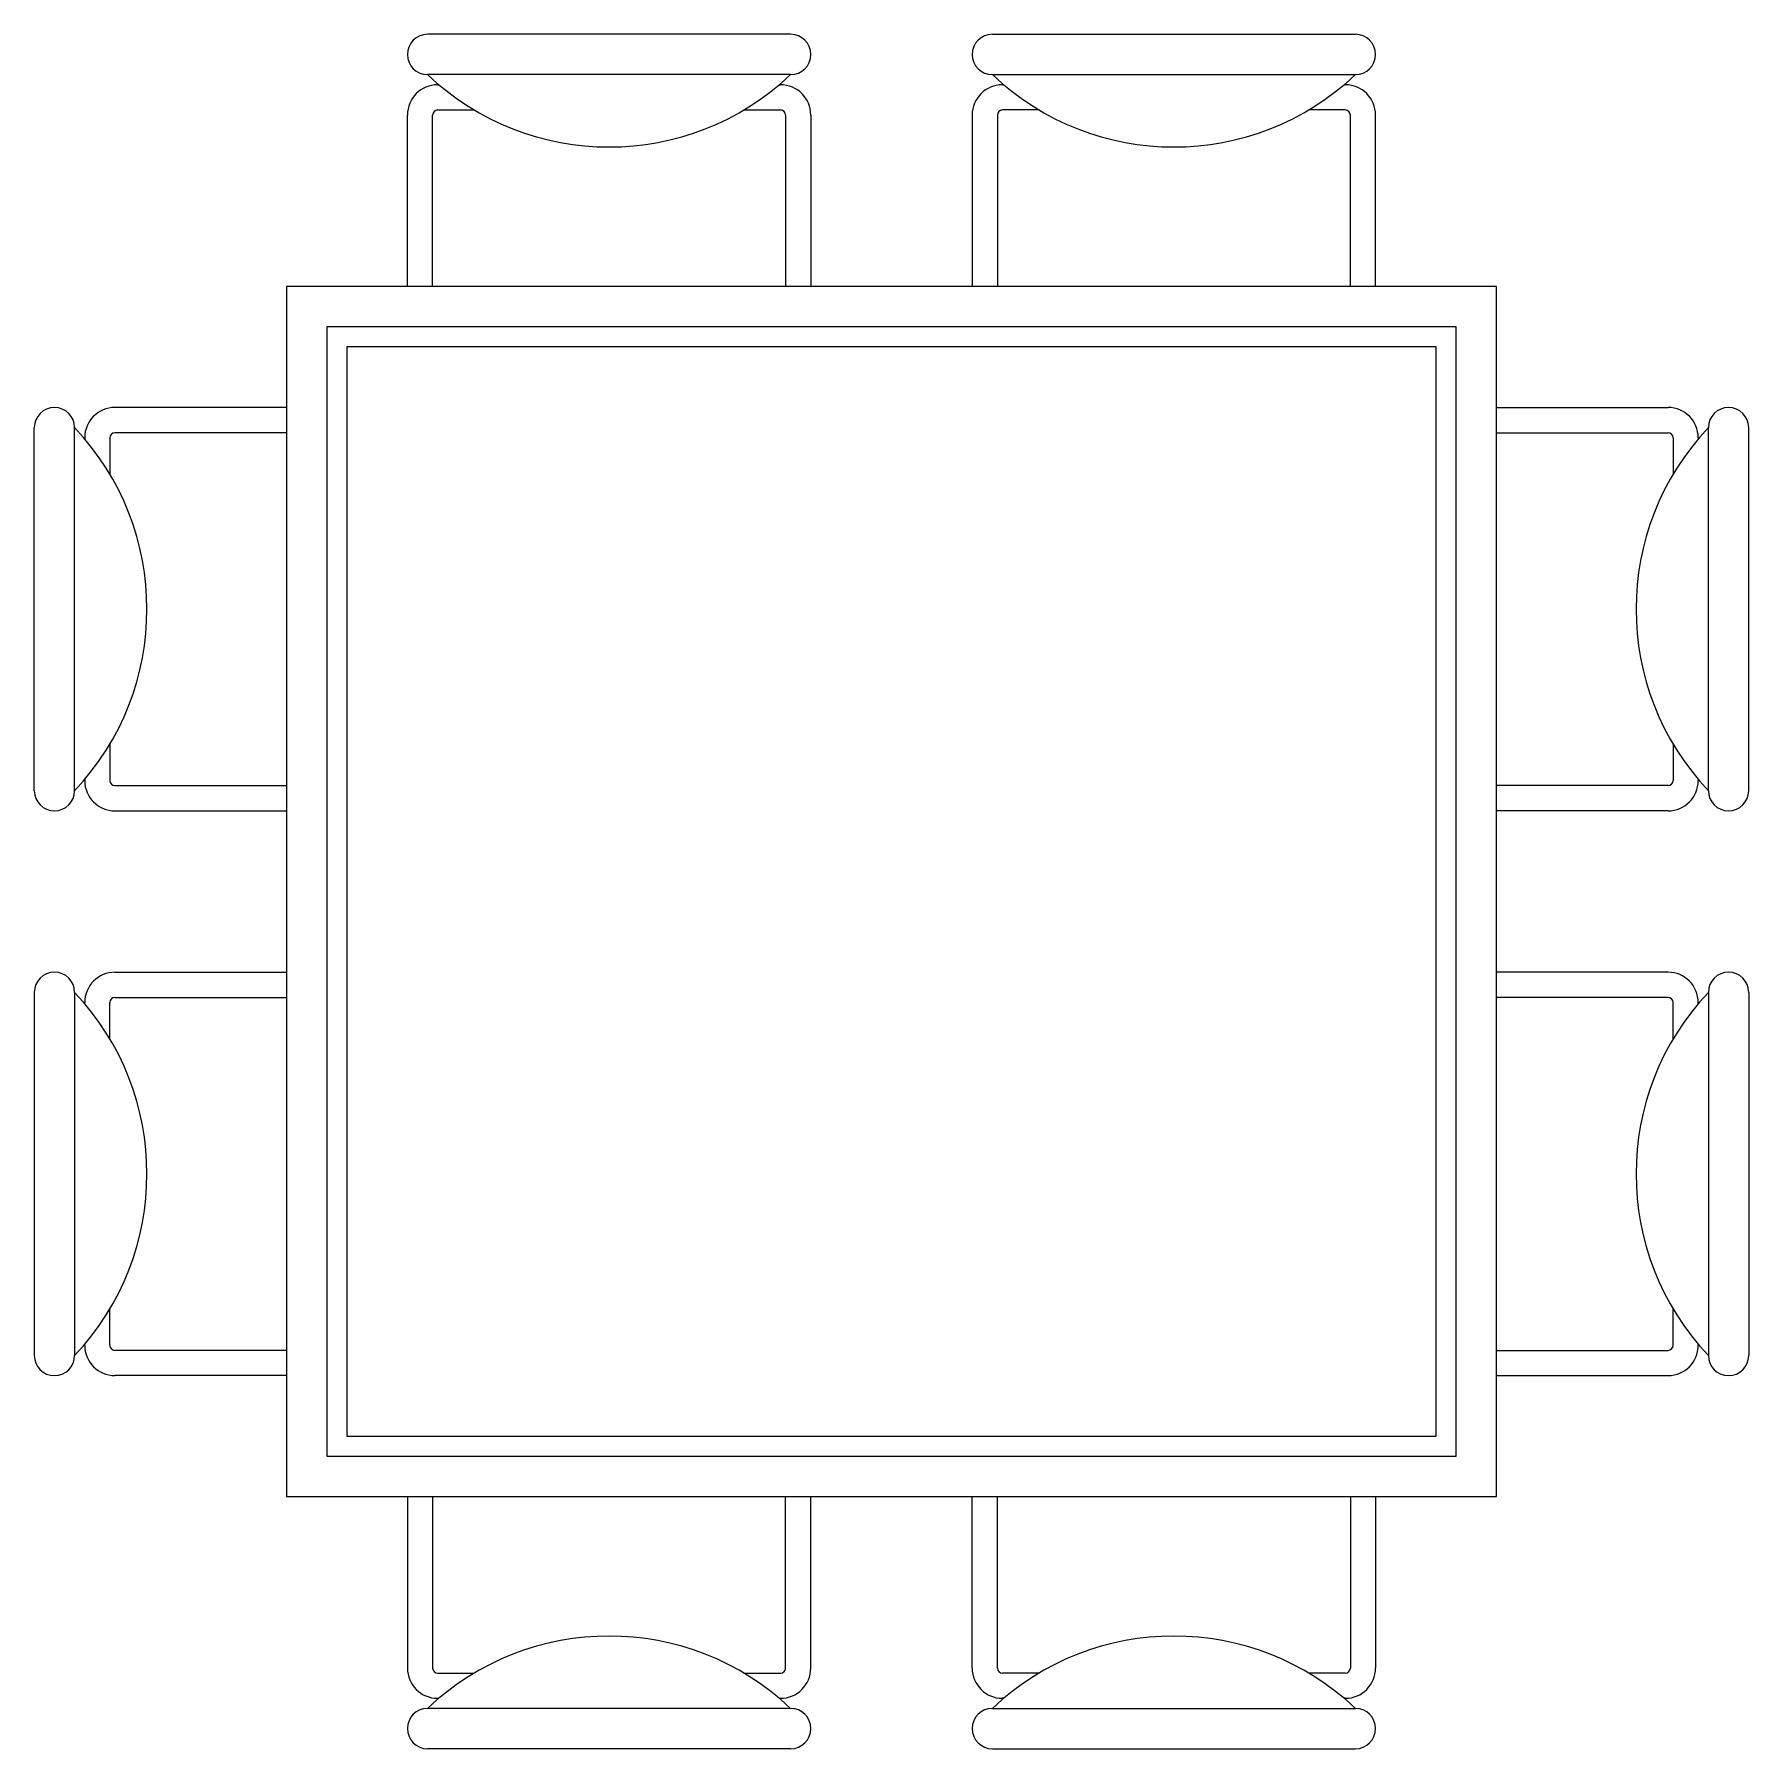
# Model space of a CAD drawing. Extents: x 14.49 to 16.19, y 32.42 to 34.12.
import ezdxf

# ---------------------------------------------------------------- set-up
doc = ezdxf.new("R2010")
doc.units = 0
doc.header["$MEASUREMENT"] = 0
doc.layers.add('A-MOBILIA', color=2, linetype='CONTINUOUS')

msp = doc.modelspace()

# ---------------------------------------------------------------- linework, layer by layer
at = {"layer": 'A-MOBILIA'}
for p, q in [((15.2403, 34.1224), (14.8803, 34.1224)), ((15.4403, 34.1224), (15.8003, 34.1224)), ((15.2403, 34.0824), (14.8803, 34.0824)), ((14.8903, 34.0724), (14.8915, 34.0724)), ((15.2291, 34.0724), (15.2303, 34.0724)), ((15.4403, 34.0824), (15.8003, 34.0824)), ((15.4515, 34.0724), (15.4503, 34.0724)), ((15.7903, 34.0724), (15.7891, 34.0724)), ((14.8603, 33.8724), (14.8603, 34.0424)), ((14.8853, 33.8724), (14.8853, 34.0424)), ((14.8903, 34.0474), (14.9266, 34.0474)), ((15.194, 34.0474), (15.2303, 34.0474)), ((15.2353, 34.0424), (15.2353, 33.8724)), ((15.2603, 34.0424), (15.2603, 33.8724)), ((15.4203, 34.0424), (15.4203, 33.8724)), ((15.4453, 34.0424), (15.4453, 33.8724)), ((15.4866, 34.0474), (15.4503, 34.0474)), ((15.7903, 34.0474), (15.754, 34.0474)), ((15.7953, 33.8724), (15.7953, 34.0424)), ((15.8203, 33.8724), (15.8203, 34.0424)), ((14.7403, 33.7524), (14.5703, 33.7524)), ((15.9403, 33.7524), (16.1103, 33.7524)), ((14.4903, 33.3724), (14.4903, 33.7324)), ((14.5303, 33.3724), (14.5303, 33.7324)), ((16.1503, 33.3724), (16.1503, 33.7324)), ((16.1903, 33.3724), (16.1903, 33.7324)), ((14.5403, 33.7224), (14.5403, 33.7213)), ((14.5653, 33.7224), (14.5653, 33.6861)), ((14.7403, 33.7274), (14.5703, 33.7274)), ((15.9403, 33.7274), (16.1103, 33.7274)), ((16.1153, 33.7224), (16.1153, 33.6861)), ((16.1403, 33.7224), (16.1403, 33.7213)), ((14.5653, 33.4187), (14.5653, 33.3824)), ((16.1153, 33.4187), (16.1153, 33.3824)), ((14.5403, 33.3836), (14.5403, 33.3824)), ((14.5703, 33.3774), (14.7403, 33.3774)), ((16.1103, 33.3774), (15.9403, 33.3774)), ((16.1403, 33.3836), (16.1403, 33.3824)), ((14.5703, 33.3524), (14.7403, 33.3524)), ((16.1103, 33.3524), (15.9403, 33.3524)), ((14.5703, 33.1924), (14.7403, 33.1924)), ((16.1103, 33.1924), (15.9403, 33.1924)), ((14.4903, 33.1724), (14.4903, 32.8124)), ((14.5303, 33.1724), (14.5303, 32.8124)), ((14.5703, 33.1674), (14.7403, 33.1674)), ((16.1103, 33.1674), (15.9403, 33.1674)), ((16.1503, 33.1724), (16.1503, 32.8124)), ((16.1903, 33.1724), (16.1903, 32.8124)), ((14.5403, 33.1613), (14.5403, 33.1624)), ((14.5653, 33.1261), (14.5653, 33.1624)), ((16.1153, 33.1261), (16.1153, 33.1624)), ((16.1403, 33.1613), (16.1403, 33.1624)), ((14.5653, 32.8224), (14.5653, 32.8587)), ((16.1153, 32.8224), (16.1153, 32.8587)), ((14.5403, 32.8224), (14.5403, 32.8236)), ((14.7403, 32.8174), (14.5703, 32.8174)), ((15.9403, 32.8174), (16.1103, 32.8174)), ((16.1403, 32.8224), (16.1403, 32.8236)), ((14.7403, 32.7924), (14.5703, 32.7924)), ((15.9403, 32.7924), (16.1103, 32.7924)), ((14.8603, 32.6724), (14.8603, 32.5024)), ((14.8853, 32.6724), (14.8853, 32.5024)), ((15.2353, 32.5024), (15.2353, 32.6724)), ((15.2603, 32.5024), (15.2603, 32.6724)), ((15.4203, 32.5024), (15.4203, 32.6724)), ((15.4453, 32.5024), (15.4453, 32.6724)), ((15.7953, 32.6724), (15.7953, 32.5024)), ((15.8203, 32.6724), (15.8203, 32.5024)), ((14.8903, 32.4974), (14.9266, 32.4974)), ((15.194, 32.4974), (15.2303, 32.4974)), ((15.4866, 32.4974), (15.4503, 32.4974)), ((15.7903, 32.4974), (15.754, 32.4974)), ((14.8903, 32.4724), (14.8915, 32.4724)), ((15.2291, 32.4724), (15.2303, 32.4724)), ((15.4515, 32.4724), (15.4503, 32.4724)), ((15.7903, 32.4724), (15.7891, 32.4724)), ((15.2403, 32.4624), (14.8803, 32.4624)), ((15.4403, 32.4624), (15.8003, 32.4624)), ((15.2403, 32.4224), (14.8803, 32.4224)), ((15.4403, 32.4224), (15.8003, 32.4224))]:
    msp.add_line(p, q, dxfattribs=at)
for points in [[(15.9403, 32.6724), (15.9403, 33.8724), (14.7403, 33.8724), (14.7403, 32.6724)], [(15.9003, 32.7124), (15.9003, 33.8324), (14.7803, 33.8324), (14.7803, 32.7124)], [(15.8803, 32.7324), (15.8803, 33.8124), (14.8003, 33.8124), (14.8003, 32.7324)]]:
    msp.add_lwpolyline(points, close=True, dxfattribs=at)
for centre, radius, start, end in [((14.8803, 34.1024), 0.02, 90, 270), ((15.2403, 34.1024), 0.02, 270, 90), ((15.4403, 34.1024), 0.02, 90, 270), ((15.8003, 34.1024), 0.02, 270, 90), ((14.8903, 34.0424), 0.03, 90, 180), ((15.0603, 34.2724), 0.2617, 226.5482, 313.4518), ((15.2303, 34.0424), 0.03, 0, 90), ((15.4503, 34.0424), 0.03, 90, 180), ((15.6203, 34.2724), 0.2617, 226.5482, 313.4518), ((15.7903, 34.0424), 0.03, 0, 90), ((14.8903, 34.0424), 0.005, 90, 180), ((15.2303, 34.0424), 0.005, 0, 90), ((15.4503, 34.0424), 0.005, 90, 180), ((15.7903, 34.0424), 0.005, 0, 90), ((14.5103, 33.7324), 0.02, 0, 180), ((14.5703, 33.7224), 0.03, 90, 180), ((16.1103, 33.7224), 0.03, 0, 90), ((16.1703, 33.7324), 0.02, 0, 180), ((14.3403, 33.5524), 0.2617, 316.5482, 43.4518), ((16.3403, 33.5524), 0.2617, 136.5482, 223.4518), ((14.5703, 33.7224), 0.005, 90, 180), ((16.1103, 33.7224), 0.005, 0, 90), ((14.5103, 33.3724), 0.02, 180, 0), ((14.5703, 33.3824), 0.03, 180, 270), ((14.5703, 33.3824), 0.005, 180, 270), ((16.1103, 33.3824), 0.005, 270, 0), ((16.1103, 33.3824), 0.03, 270, 0), ((16.1703, 33.3724), 0.02, 180, 0), ((14.5103, 33.1724), 0.02, 0, 180), ((14.5703, 33.1624), 0.03, 90, 180), ((16.1103, 33.1624), 0.03, 0, 90), ((16.1703, 33.1724), 0.02, 0, 180), ((14.3403, 32.9924), 0.2617, 316.5482, 43.4518), ((14.5703, 33.1624), 0.005, 90, 180), ((16.3403, 32.9924), 0.2617, 136.5482, 223.4518), ((16.1103, 33.1624), 0.005, 0, 90), ((14.5103, 32.8124), 0.02, 180, 0), ((14.5703, 32.8224), 0.03, 180, 270), ((14.5703, 32.8224), 0.005, 180, 270), ((16.1103, 32.8224), 0.03, 270, 0), ((16.1103, 32.8224), 0.005, 270, 0), ((16.1703, 32.8124), 0.02, 180, 0), ((15.0603, 32.2724), 0.2617, 46.5482, 133.4518), ((15.6203, 32.2724), 0.2617, 46.5482, 133.4518), ((14.8903, 32.5024), 0.03, 180, 270), ((14.8903, 32.5024), 0.005, 180, 270), ((15.2303, 32.5024), 0.005, 270, 0), ((15.2303, 32.5024), 0.03, 270, 0), ((15.4503, 32.5024), 0.03, 180, 270), ((15.4503, 32.5024), 0.005, 180, 270), ((15.7903, 32.5024), 0.03, 270, 0), ((15.7903, 32.5024), 0.005, 270, 0), ((14.8803, 32.4424), 0.02, 90, 270), ((15.2403, 32.4424), 0.02, 270, 90), ((15.4403, 32.4424), 0.02, 90, 270), ((15.8003, 32.4424), 0.02, 270, 90)]:
    msp.add_arc(centre, radius, start, end, dxfattribs=at)

doc.saveas('drawing.dxf')
